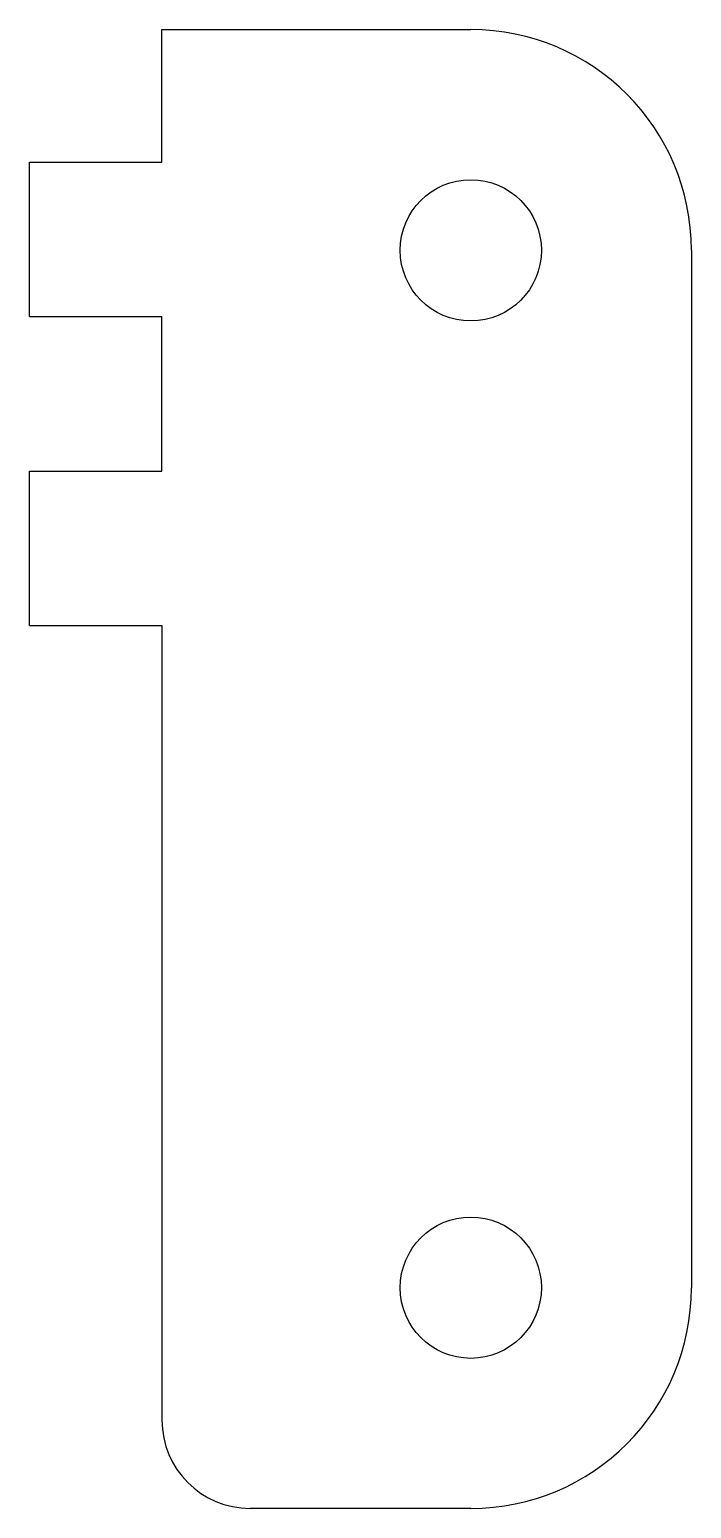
# Model space of a CAD drawing. Header units: millimetres. Extents: x 3 to 18, y -3.8 to 29.7.
import ezdxf

# ---------------------------------------------------------------- set-up
doc = ezdxf.new("R2010")
doc.units = ezdxf.units.MM

msp = doc.modelspace()

# ---------------------------------------------------------------- linework, layer by layer
for p, q in [((6.013, 26.713), (6.013, 29.713)), ((6.013, 29.713), (13.013, 29.713)), ((3.013, 26.713), (6.013, 26.713)), ((3.013, 23.213), (3.013, 26.713)), ((18.013, 24.713), (18.013, 1.213)), ((3.013, 23.213), (6.013, 23.213)), ((6.013, 19.713), (6.013, 23.213)), ((3.013, 19.713), (6.013, 19.713)), ((3.013, 16.213), (3.013, 19.713)), ((3.013, 16.213), (6.013, 16.213)), ((6.013, 16.213), (6.013, -1.787)), ((13.013, -3.787), (8.013, -3.787))]:
    msp.add_line(p, q)
for centre in [(13.013, 24.713), (13.013, 1.213)]:
    msp.add_circle(centre, 1.6)
for centre, radius, start, end in [((13.013, 24.713), 5, 0, 90), ((13.013, 1.213), 5, 270, 0), ((8.013, -1.787), 2, 180, 270)]:
    msp.add_arc(centre, radius, start, end)

doc.saveas('drawing.dxf')
